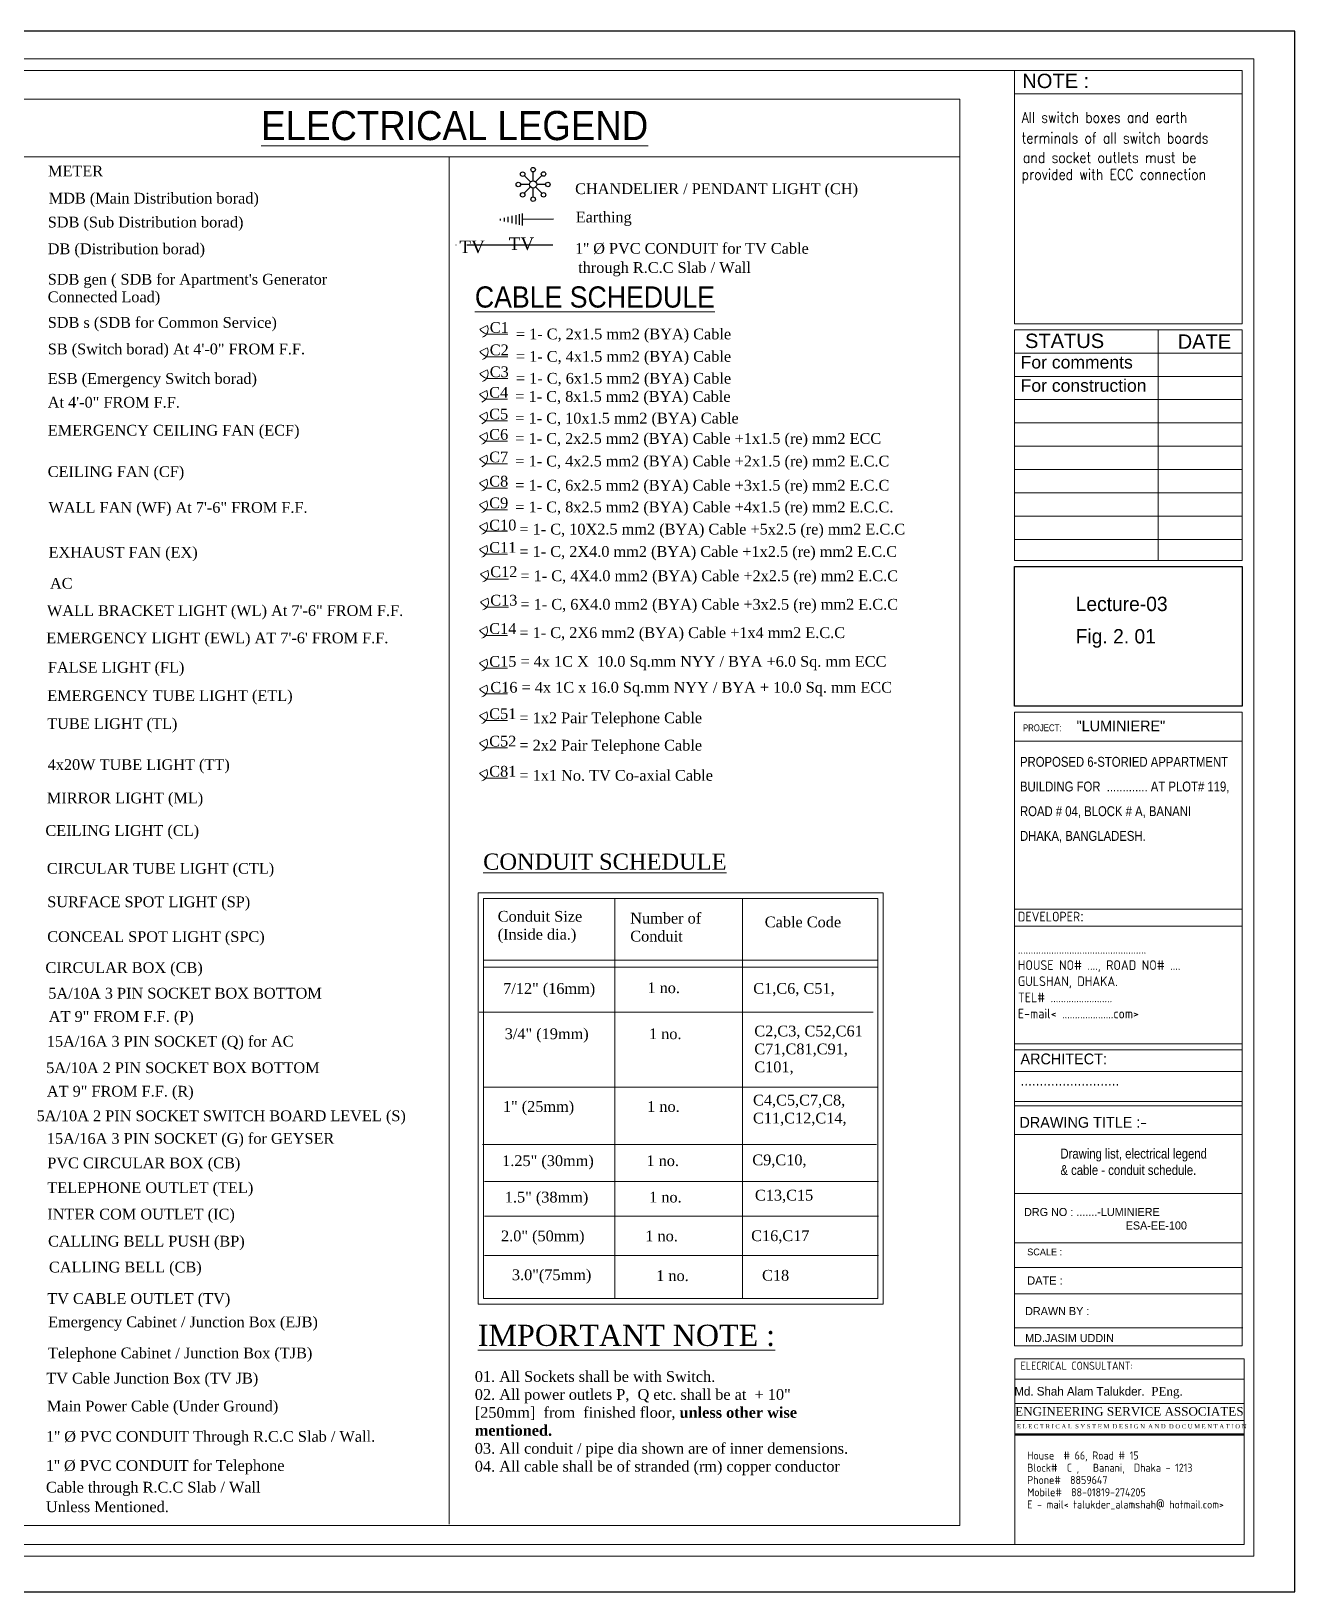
# Model space of a CAD drawing. Header units: inches. Extents: x -1190 to 31, y -561 to 308.
# Drawn here: x -673 to 31, y -561 to 308 of the extents above; entities that cross this region are included whole.
import ezdxf

# ---------------------------------------------------------------- set-up
doc = ezdxf.new("R2010")
doc.units = ezdxf.units.IN
doc.header["$MEASUREMENT"] = 0
doc.linetypes.add('ACAD_ISO04W100', pattern=[30, 24, -3, 0, -3])
for name, color, linetype, lineweight in [('E. Fixture', 6, 'Continuous', 25), ('ETEXT', 152, 'Continuous', 15), ('L-TXT', 4, 'Continuous', 13), ('TITLE', 172, 'Continuous', 15)]:
    doc.layers.add(name, color=color, linetype=linetype, lineweight=lineweight)
doc.layers.add('ELEVATION', color=7, linetype='Continuous')
doc.styles.add('24IN', font='isocp.shx', dxfattribs={"height": 24})
doc.styles.add('AR', font='arial.ttf')
doc.styles.add('COMIC SANS', font='comic.ttf')
doc.styles.add('JASIM', font='times.ttf')
doc.styles.get("Standard").update_dxf_attribs({"font": 'CENTURY.TTF'})
doc.styles.add('SX', font='simplex.shx')
doc.styles.add('TITEL', font='times.ttf', dxfattribs={"height": 0.5})

# ---------------------------------------------------------------- blocks, each defined once
blk = doc.blocks.new('2635')
at = {"layer": 'E. Fixture'}
for p, q in [((1426.94, -4198.39), (1424.29, -4195.74)), ((1428, -4197.95), (1428, -4194.2)), ((1429.06, -4198.39), (1431.71, -4195.74)), ((1426.5, -4199.45), (1422.76, -4199.45)), ((1424.3, -4203.16), (1426.94, -4200.51)), ((1428, -4204.69), (1428, -4200.95)), ((1431.71, -4203.16), (1429.06, -4200.51)), ((1433.25, -4199.45), (1429.5, -4199.45))]:
    blk.add_line(p, q, dxfattribs=at)
for centre, radius in [((1423.62, -4195.17), 0.938), ((1428, -4199.45), 1.5), ((1428, -4193.26), 0.938), ((1432.37, -4195.08), 0.938), ((1421.82, -4199.45), 0.938), ((1423.63, -4203.82), 0.938), ((1432.37, -4203.82), 0.938), ((1434.18, -4199.45), 0.938), ((1428, -4205.63), 0.938)]:
    blk.add_circle(centre, radius, dxfattribs=at)
blk = doc.blocks.new('E2')
at = {"layer": 'E. Fixture', "color": 252}
for p, q in [((27088.36, -4054.58), (27088.38, -4058.35)), ((27089.79, -4054.24), (27089.82, -4058.68)), ((27091.05, -4053.93), (27091.08, -4058.96)), ((27081.9, -4056.14), (27081.9, -4056.89)), ((27083.51, -4055.75), (27083.52, -4057.26)), ((27085.13, -4055.36), (27085.14, -4057.62)), ((27086.74, -4054.97), (27086.76, -4057.99)), ((27104.1, -4056.35), (27091.06, -4056.45))]:
    blk.add_line(p, q, dxfattribs=at)

msp = doc.modelspace()

# ---------------------------------------------------------------- linework, layer by layer
at = {"layer": 'DEFPOINTS', "color": 18, "ltscale": 0.5, "true_color": 0x000000}
msp.add_lwpolyline([(-1190.45, -561.12), (30.96, -561.12), (30.96, 308.11), (-1190.45, 308.11)], close=True, dxfattribs=at)
at = {"layer": 'E. Fixture', "color": 18, "linetype": 'ACAD_ISO04W100', "ltscale": 2, "true_color": 0x000000}
msp.add_line((-382.17, 189), (-439.31, 189), dxfattribs=at)
at = {"layer": 'ELEVATION', "color": 18, "linetype": 'Continuous', "ltscale": 0.5, "true_color": 0x000000}
msp.add_lwpolyline([(1.59, 9.87), (1.59, -67.9), (-125.23, -67.9), (-125.23, 9.87), (1.59, 9.87)], dxfattribs=at)
at = {"layer": 'ETEXT', "color": 18, "true_color": 0x000000}
for p, q in [((-422.87, 142.12), (-418.78, 144.17)), ((-419.28, 139.3), (-407.23, 139.3)), ((-422.87, 129.64), (-418.78, 131.69)), ((-419.28, 126.82), (-407.23, 126.82)), ((-422.87, 117.43), (-418.78, 119.48)), ((-419.28, 114.61), (-407.23, 114.61)), ((-423.17, 105.97), (-419.08, 108.01)), ((-423.17, 93.9), (-419.08, 95.95)), ((-419.58, 103.14), (-407.53, 103.14)), ((-419.58, 91.08), (-407.53, 91.08)), ((-423.17, 82.57), (-419.08, 84.62)), ((-419.58, 79.75), (-407.53, 79.75)), ((-423.17, 69.99), (-419.08, 72.03)), ((-419.58, 67.16), (-407.53, 67.16)), ((-423.17, 56.51), (-419.08, 58.55)), ((-419.58, 53.68), (-407.53, 53.68)), ((-423.17, 44.4), (-419.08, 46.45)), ((-419.58, 41.58), (-407.53, 41.58)), ((-423.17, 32.37), (-419.08, 34.42)), ((-419.58, 29.55), (-407.53, 29.55)), ((-423.17, 19.6), (-419.08, 21.64)), ((-419.58, 16.77), (-407.53, 16.77)), ((-422.6, 5.78), (-418.51, 7.82)), ((-419.01, 2.95), (-406.96, 2.95)), ((-422.6, -9.81), (-418.51, -7.76)), ((-419.01, -12.63), (-406.96, -12.63)), ((-423.17, -25.6), (-419.08, -23.55)), ((-419.58, -28.42), (-407.53, -28.42)), ((-423.17, -43.79), (-419.08, -41.75)), ((-419.58, -46.62), (-407.53, -46.62)), ((-423.17, -58.2), (-419.08, -56.15)), ((-419.58, -61.02), (-407.53, -61.02)), ((-423.17, -73.02), (-419.08, -70.97)), ((-419.58, -75.84), (-407.53, -75.84)), ((-423.17, -88.29), (-419.08, -86.24)), ((-419.58, -91.11), (-407.53, -91.11)), ((-423.17, -105.08), (-419.08, -103.03)), ((-419.58, -107.9), (-407.53, -107.9))]:
    msp.add_line(p, q, dxfattribs=at)
for centre, radius, start, end in [((-413.78, 150), 12.03, 220.89218, 242.80254), ((-423.02, 142.14), 4.7, 288.72244, 25.57869), ((-423.02, 129.66), 4.7, 288.72244, 25.57869), ((-413.78, 137.52), 12.03, 220.89218, 242.80254), ((-413.78, 125.31), 12.03, 220.89218, 242.80254), ((-423.02, 117.45), 4.7, 288.72244, 25.57869), ((-414.08, 113.84), 12.03, 220.89218, 242.80254), ((-423.32, 105.99), 4.7, 288.72244, 25.57869), ((-423.32, 93.92), 4.7, 288.72244, 25.57869), ((-414.08, 101.78), 12.03, 220.89218, 242.80254), ((-414.08, 90.45), 12.03, 220.89218, 242.80254), ((-423.32, 82.59), 4.7, 288.72244, 25.57869), ((-414.08, 77.86), 12.03, 220.89218, 242.80254), ((-423.32, 70.01), 4.7, 288.72244, 25.57869), ((-414.08, 64.38), 12.03, 220.89218, 242.80254), ((-423.32, 56.53), 4.7, 288.72244, 25.57869), ((-414.08, 52.28), 12.03, 220.89218, 242.80254), ((-423.32, 44.42), 4.7, 288.72244, 25.57869), ((-414.08, 40.25), 12.03, 220.89218, 242.80254), ((-423.32, 32.39), 4.7, 288.72244, 25.57869), ((-414.08, 27.47), 12.03, 220.89218, 242.80254), ((-423.32, 19.62), 4.7, 288.72244, 25.57869), ((-413.51, 13.65), 12.03, 220.89218, 242.80254), ((-422.75, 5.8), 4.7, 288.72244, 25.57869), ((-422.75, -9.79), 4.7, 288.72244, 25.57869), ((-413.51, -1.93), 12.03, 220.89218, 242.80254), ((-414.08, -17.72), 12.03, 220.89218, 242.80254), ((-423.32, -25.58), 4.7, 288.72244, 25.57869), ((-423.32, -43.78), 4.7, 288.72244, 25.57869), ((-414.08, -35.92), 12.03, 220.89218, 242.80254), ((-414.08, -50.32), 12.03, 220.89218, 242.80254), ((-423.32, -58.18), 4.7, 288.72244, 25.57869), ((-414.08, -65.14), 12.03, 220.89218, 242.80254), ((-423.32, -73), 4.7, 288.72244, 25.57869), ((-423.32, -88.27), 4.7, 288.72244, 25.57869), ((-414.08, -80.41), 12.03, 220.89218, 242.80254), ((-423.32, -105.06), 4.7, 288.72244, 25.57869), ((-414.08, -97.2), 12.03, 220.89218, 242.80254)]:
    msp.add_arc(centre, radius, start, end, dxfattribs=at)
at = {"layer": 'L-TXT', "color": 18, "true_color": 0x000000}
for p, q in [((-1140.12, 238.11), (-155.5, 238.11)), ((-439.96, 238.11), (-439.96, -523.47)), ((-347.77, -174.88), (-347.77, -397.83)), ((-276.66, -174.88), (-276.66, -397.83)), ((-420.78, -209.39), (-201.29, -209.39)), ((-420.78, -213.14), (-201.29, -213.14)), ((-423.37, -238.33), (-203.88, -238.33)), ((-420.78, -280.11), (-201.29, -280.11)), ((-421.44, -312.03), (-201.95, -312.03)), ((-420.3, -332.64), (-200.81, -332.64)), ((-420.3, -351.85), (-200.81, -351.85)), ((-420.3, -373.86), (-200.81, -373.86))]:
    msp.add_line(p, q, dxfattribs=at)
for points in [[(-155.5, 270.2), (-1140.12, 270.2), (-1140.12, -524.25), (-155.5, -524.25)], [(-423.78, -171.88), (-198.29, -171.88), (-198.29, -400.83), (-423.78, -400.83)], [(-420.78, -174.88), (-201.29, -174.88), (-201.29, -397.83), (-420.78, -397.83)]]:
    msp.add_lwpolyline(points, close=True, dxfattribs=at)
at = {"layer": 'TITLE', "color": 18, "linetype": 'ByBlock', "true_color": 0x000000}
for p, q in [((-125.23, 273.26), (1.59, 273.26)), ((-45.07, 141.83), (-45.07, 13.24)), ((-125.23, 128.85), (1.59, 128.85)), ((-125.23, 115.87), (1.59, 115.87)), ((-125.23, 102.89), (1.59, 102.89)), ((-125.23, 89.91), (1.59, 89.91)), ((-125.23, 76.93), (1.59, 76.93)), ((-125.23, 63.95), (1.59, 63.95)), ((-125.23, 50.97), (1.59, 50.97)), ((-125.23, 37.99), (1.59, 37.99)), ((-125.23, 25.01), (1.59, 25.01)), ((-125.23, -87.32), (1.59, -87.32)), ((-125.23, -190.3), (1.59, -190.3)), ((-125.23, -271.24), (1.59, -271.24)), ((-125.23, -290.36), (1.59, -290.36)), ((-125.23, -306.41), (1.59, -306.41)), ((-125.23, -339.2), (1.59, -339.2)), ((-125.23, -366.7), (1.59, -366.7)), ((-125.23, -380.45), (1.59, -380.45)), ((-125.23, -380.45), (-28.87, -380.45)), ((-96.21, -395.12), (1.59, -395.12)), ((-124.82, -414.14), (1.99, -414.14)), ((-124.93, -442.75), (2.79, -442.75)), ((-124.93, -456.25), (2.79, -456.25))]:
    msp.add_line(p, q, dxfattribs=at)
at = {"layer": 'TITLE', "color": 18, "true_color": 0x000000}
for p, q in [((-124.93, -456.25), (2.79, -456.25)), ((-124.93, -456.25), (2.79, -456.25)), ((-124.93, -456.25), (2.79, -456.25)), ((-124.53, -456.25), (2.79, -456.25)), ((-124.93, -465.63), (2.79, -465.63)), ((-124.93, -465.63), (2.79, -465.63)), ((-124.93, -473.19), (2.79, -473.19)), ((-124.93, -473.19), (2.79, -473.19)), ((-124.93, -473.65), (2.79, -473.65)), ((-124.93, -473.88), (2.79, -473.88))]:
    msp.add_line(p, q, dxfattribs=at)
at = {"layer": 'TITLE', "color": 18, "linetype": 'ByBlock', "true_color": 0x000000}
for points in [[(-1172.12, 292.73), (8.08, 292.73), (8.08, -541.33), (-1172.12, -541.33)], [(1.59, 141.83), (1.59, 13.24), (-125.23, 13.24), (-125.23, 141.83)], [(1.59, -395.12), (-125.23, -395.12), (-125.23, -71.27), (1.59, -71.27)], [(1.59, -180.84), (1.59, -255.93), (-125.23, -255.93), (-125.23, -180.84)], [(1.59, -259.19), (1.59, -288.1), (-125.23, -288.1), (-125.23, -259.19)], [(1.59, -424.18), (1.59, -395.12), (-125.23, -395.12), (-125.23, -424.18)]]:
    msp.add_lwpolyline(points, close=True, dxfattribs=at)
for points in [[(1.59, 286.24), (-1165.63, 286.24), (-1165.63, -534.84), (2.79, -534.84), (2.79, -431.36), (-124.93, -431.36), (-124.93, -534.44)], [(-125.23, 286.24), (-125.23, 145.21), (1.59, 145.21), (1.59, 286.24)]]:
    msp.add_lwpolyline(points, dxfattribs=at)

# ---------------------------------------------------------------- block references
at = {"layer": 'E. Fixture', "color": 18, "true_color": 0x000000, "xscale": 1.33344560569094, "yscale": 1.333445605687302, "zscale": 1.333445605689528}
msp.add_blockref('2635', (-2297.4, 5822.5), dxfattribs=at)
at = {"layer": 'E. Fixture', "color": 18, "true_color": 0x000000, "xscale": 1.333445605692737, "yscale": 1.333445605687302, "zscale": 1.333445605689528, "rotation": 359.9632155532287}
msp.add_blockref('E2', (-36520.32, 5635.47), dxfattribs=at)

# ---------------------------------------------------------------- texts
at = {"layer": 'ETEXT', "color": 18, "true_color": 0x000000}
for s, height, style, width, p in [('%%UELECTRICAL LEGEND', 16.2422, 'AR', 0.9, (-544.71, 247.44)), ('All switch boxes and earth  ', 6, 'SX', 0.85, (-121.15, 257.1)), ('terminals of all switch boards', 6, 'SX', 0.85, (-121.15, 245.64)), ('and socket outlets must be ', 6, 'SX', 0.85, (-120.45, 234.73)), ('provided with ECC connection', 6, 'SX', 0.85, (-121.15, 225.36)), ('%%UCABLE SCHEDULE', 11.8125, 'AR', 0.9, (-425.67, 154.17))]:
    msp.add_text(s, height=height, dxfattribs=dict(at, style=style, width=width)).set_placement(p)
for s, height, p in [('METER', 6, (-663.4, 227.23)), ('MDB (Main Distribution borad)', 6, (-663.02, 212.12)), ('CHANDELIER / PENDANT LIGHT (CH)', 6, (-369.84, 217.37)), ('SDB (Sub Distribution borad)', 6, (-663.56, 198.79)), ('Earthing', 6, (-369.51, 201.59)), ('TV', 7, (-434.25, 184.5)), ('TV', 7, (-406.77, 186.22)), ('DB (Distribution borad)', 6, (-663.56, 183.92)), ("1'' %%C PVC CONDUIT for TV Cable", 6, (-369.85, 184.16)), ('through R.C.C Slab / Wall ', 6, (-368.15, 173.49)), ("SDB gen ( SDB for Apartment's Generator ", 6, (-663.56, 166.95)), ('Connected Load)', 6, (-663.56, 157.15)), ('SDB s (SDB for Common Service)', 6, (-663.56, 142.9)), ('C1', 6, (-417.38, 140.1)), ('= 1- C, 2x1.5 mm2 (BYA) Cable', 6, (-402.85, 136.47)), ('SB (Switch borad) At 4\'-0" FROM F.F.', 6, (-663.56, 128.12)), ('C2', 6, (-417.38, 127.62)), ('= 1- C, 4x1.5 mm2 (BYA) Cable', 6, (-402.85, 123.99)), ('ESB (Emergency Switch borad) ', 6, (-663.56, 111.66)), ('C3', 6, (-417.38, 115.41)), ('= 1- C, 6x1.5 mm2 (BYA) Cable', 6, (-402.85, 111.78)), ('At 4\'-0" FROM F.F.', 6, (-663.56, 98.44)), ('C4', 6, (-417.68, 103.95)), ('= 1- C, 8x1.5 mm2 (BYA) Cable', 6, (-403.15, 101.67)), ('C5', 6, (-417.68, 91.88)), ('= 1- C, 10x1.5 mm2 (BYA) Cable', 6, (-403.15, 89.6)), ('EMERGENCY CEILING FAN (ECF)', 6, (-663.56, 82.85)), ('C6', 6, (-417.68, 80.55)), ('= 1- C, 2x2.5 mm2 (BYA) Cable +1x1.5 (re) mm2 ECC', 6, (-403.15, 78.28)), ('C7', 6, (-417.68, 67.97)), ('= 1- C, 4x2.5 mm2 (BYA) Cable +2x1.5 (re) mm2 E.C.C', 6, (-403.15, 65.69)), ('CEILING FAN (CF)', 6, (-663.56, 59.81)), ('C8', 6, (-417.68, 54.49)), ('= 1- C, 6x2.5 mm2 (BYA) Cable +3x1.5 (re) mm2 E.C.C', 6, (-403.15, 52.21)), ('WALL FAN (WF) At 7\'-6" FROM F.F.', 6, (-663.14, 39.85)), ('C9', 6, (-417.68, 42.39)), ('= 1- C, 8x2.5 mm2 (BYA) Cable +4x1.5 (re) mm2 E.C.C.', 6, (-403.15, 40.11)), ('C10', 6, (-417.68, 30.06)), (' = 1- C, 10X2.5 mm2 (BYA) Cable +5x2.5 (re) mm2 E.C.C', 6, (-403.15, 27.78)), ('EXHAUST FAN (EX)', 6, (-663.11, 14.89)), ('C11', 6, (-417.68, 17.58)), (' = 1- C, 2X4.0 mm2 (BYA) Cable +1x2.5 (re) mm2 E.C.C', 6, (-403.15, 15.3)), ('C12', 6, (-417.11, 4.06)), ('AC', 6, (-662.31, -2.41)), (' = 1- C, 4X4.0 mm2 (BYA) Cable +2x2.5 (re) mm2 E.C.C', 6, (-402.58, 1.78)), ('C13', 6, (-417.11, -11.82)), (' = 1- C, 6X4.0 mm2 (BYA) Cable +3x2.5 (re) mm2 E.C.C', 6, (-402.58, -14.1)), ('WALL BRACKET LIGHT (WL) At 7\'-6" FROM F.F.', 6, (-664, -17.6)), ('C14', 6, (-417.68, -27.61)), (' = 1- C, 2X6 mm2 (BYA) Cable +1x4 mm2 E.C.C', 6, (-403.15, -29.89)), ("EMERGENCY LIGHT (EWL) AT 7'-6' FROM F.F.", 6, (-664.41, -32.82)), ('FALSE LIGHT (FL)', 6, (-663.47, -49.16)), ('C15 = 4x 1C X  10.0 Sq.mm NYY / BYA +6.0 Sq. mm ECC', 6, (-417.66, -45.89)), ('EMERGENCY TUBE LIGHT (ETL)', 6, (-663.84, -64.94)), ('C16 = 4x 1C x 16.0 Sq.mm NYY / BYA + 10.0 Sq. mm ECC ', 6, (-417.05, -60.33)), ('C51', 6, (-417.68, -75.04)), ('TUBE LIGHT (TL)', 6, (-663.84, -80.57)), (' = 1x2 Pair Telephone Cable', 6, (-403.15, -77.32)), ('C52', 6, (-417.68, -90.3)), (' = 2x2 Pair Telephone Cable', 6, (-403.15, -92.58)), ('4x20W TUBE LIGHT (TT)', 6, (-663.61, -103.39)), ('C81', 6, (-417.68, -107.1)), (' = 1x1 No. TV Co-axial Cable', 6, (-403.15, -109.38)), ('MIRROR LIGHT (ML)', 6, (-664.06, -121.98)), ('CEILING LIGHT (CL)', 6, (-664.84, -140.1)), ('CIRCULAR TUBE LIGHT (CTL)', 6, (-664.06, -161.18)), ('SURFACE SPOT LIGHT (SP)', 6, (-663.83, -179.8)), ('CONCEAL SPOT LIGHT (SPC)', 6, (-663.83, -199.2)), ('CIRCULAR BOX (CB)', 6, (-664.84, -216.45)), ('5A/10A 3 PIN SOCKET BOX BOTTOM', 6, (-663.25, -230.72)), ('AT 9" FROM F.F. (P)', 6, (-662.98, -243.69)), ('15A/16A 3 PIN SOCKET (Q) for AC', 6, (-664.08, -257.49)), ('5A/10A 2 PIN SOCKET BOX BOTTOM', 6, (-664.43, -272.21)), ('AT 9" FROM F.F. (R)', 6, (-664.05, -285.3)), ('5A/10A 2 PIN SOCKET SWITCH BOARD LEVEL (S)', 6, (-669.79, -298.99)), ('15A/16A 3 PIN SOCKET (G) for GEYSER', 6, (-664.08, -311.59)), ('PVC CIRCULAR BOX (CB)', 6, (-663.82, -325.25)), ('TELEPHONE OUTLET (TEL)', 6, (-663.82, -339.02)), ('INTER COM OUTLET (IC)', 6, (-663.82, -353.75)), ('CALLING BELL PUSH (BP)', 6, (-663.36, -368.83)), ('CALLING BELL (CB)', 6, (-662.89, -383.25)), ('TV CABLE OUTLET (TV)', 6, (-663.82, -400.79)), ('Emergency Cabinet / Junction Box (EJB)', 6, (-663.36, -413.8)), ('Telephone Cabinet / Junction Box (TJB)', 6, (-663.44, -431.1)), ('TV Cable Junction Box (TV JB)', 6, (-664.36, -445.14)), ('Main Power Cable (Under Ground)', 6, (-664.02, -460.68)), ("1'' %%C PVC CONDUIT Through R.C.C Slab / Wall.", 6, (-664.46, -477.58)), ("1'' %%C PVC CONDUIT for Telephone", 6, (-664.57, -493.79)), ('Cable through R.C.C Slab / Wall ', 6, (-664.57, -505.86)), ('Unless Mentioned.', 6, (-664.57, -516.77))]:
    msp.add_text(s, height=height, dxfattribs=at).set_placement(p)
at = {"layer": 'ETEXT', "color": 18, "true_color": 0x000000, "style": 'JASIM'}
for s, height, p in [('%%UCONDUIT SCHEDULE', 9, (-421.07, -158.94)), ('%%UIMPORTANT NOTE :', 11.8125, (-424.01, -424.17))]:
    msp.add_text(s, height=height, dxfattribs=at).set_placement(p)
at = {"layer": 'ETEXT', "color": 18, "true_color": 0x000000, "char_height": 6, "attachment_point": 1, "style": 'JASIM'}
for s, insert, width in [('Conduit Size\\P(Inside dia.)', (-412.96, -181.88), 151.2116), ('Number of \\PConduit ', (-339.14, -182.93), 151.2116), ('Cable Code', (-264.23, -185.03), 151.2116), ('7/12" (16mm)', (-409.93, -222.09), 232.1412), ('1 no.', (-329.58, -221.68), 232.1412), ('C1,C6, C51,', (-270.63, -222.04), 232.1412), ('3/4" (19mm)', (-409.05, -247.31), 232.1412), ('1 no.', (-328.7, -247.31), 232.1412), ('C2,C3, C52,C61\\PC71,C81,C91, \\PC101,', (-270.05, -245.77), 232.1412), ('C4,C5,C7,C8,\\PC11,C12,C14,', (-270.77, -284.24), 232.1412), ('1" (25mm)', (-410.07, -287.81), 232.1412), ('1 no.', (-329.72, -287.81), 232.1412), ('1.25" (30mm)', (-410.47, -318), 232.1412), ('1 no.', (-330.11, -318), 232.1412), ('C9,C10,', (-271.16, -317.57), 232.1412), ('1.5" (38mm)', (-408.99, -338.28), 232.1412), ('1 no.', (-328.64, -338.28), 232.1412), ('C13,C15', (-269.69, -337.21), 232.1412), ('2.0" (50mm)', (-411.1, -359.92), 232.1412), ('1 no.', (-330.74, -359.92), 232.1412), ('C16,C17', (-271.79, -359.79), 232.1412), ('3.0"(75mm)', (-405.04, -381.55), 232.1412), ('1 no.', (-324.68, -382.03), 232.1412), ('C18', (-265.73, -381.85), 232.1412), ('01. All Sockets shall be with Switch. \\P02. All power outlets P,  Q etc. shall be at  + 10" [250mm]  from  finished floor, {\\fTimes New Roman|b1|i0|c0|p18;unless other wise mentioned.}       \\P03. All conduit / pipe dia shown are of inner demensions.\\P04. All cable shall be of stranded (rm) copper conductor', (-425.71, -438.21), 209.1667)]:
    msp.add_mtext(s, dxfattribs=dict(at, insert=insert, width=width))
at = {"layer": 'ETEXT', "color": 18, "true_color": 0x000000, "insert": (-99.56, -314.3), "char_height": 5.5, "attachment_point": 1, "style": 'SX'}
msp.add_mtext('{\\fARIAL NARROW|b0|i0|c0|p34;Drawing list, electrical legend \\P& cable - conduit schedule.}', dxfattribs=at)
at = {"layer": 'TITLE', "color": 18, "lineweight": 13, "true_color": 0x000000, "style": 'COMIC SANS'}
for s, p in [('Lecture-03', (-91.04, -14.87)), ('Fig. 2. 01', (-91.04, -32.91))]:
    msp.add_text(s, height=8, dxfattribs=at).set_placement(p)
at = {"layer": 'TITLE', "color": 18, "true_color": 0x000000}
for s, height, style, p in [('"LUMINIERE"', 6, 'COMIC SANS', (-90.59, -81.85)), ('ENGINEERING SERVICE ASSOCIATES', 4.8114, 'TITEL', (-124.75, -463.04)), ('E L E C T R I C A L  S Y S T E M  D E S I G N  A N D  D O C U M E N T A T I O N', 2.3965, 'TITEL', (-123.79, -470.15))]:
    msp.add_text(s, height=height, dxfattribs=dict(at, style=style)).set_placement(p)
at = {"layer": 'TITLE', "color": 18, "true_color": 0x000000, "attachment_point": 1}
for s, insert, char_height, style in [('{\\fArial|b0|i0|c0|p34;NOTE :}', (-120.79, 284.43), 8, '24IN'), ('{\\fArial|b0|i0|c0|p34;STATUS}', (-119.29, 139.65), 8, '24IN'), ('{\\fArial|b0|i0|c0|p34;DATE}', (-34.26, 139.24), 8, '24IN'), ('{\\fArial|b0|i0|c0|p34;For comments}', (-121.73, 127.24), 7, '24IN'), ('{\\fArial|b0|i0|c0|p34;For construction}', (-121.73, 114.26), 7, '24IN'), ('{\\fTechnicLite|b0|i0|c2|p2;PROJECT:}', (-120.42, -77.99), 3.7904, '24IN'), ('{\\C3;DEVELOPER\\fFutura Lt BT|b0|i0|c0|p34;: \\P\\P\\Fisocp.shx|c0;\\C4;..................................................\\Fisocp.shx|c1;\\P}HOUSE NO# ...., ROAD NO# ....\\PGULSHAN, DHAKA.\\PTEL# ........................\\PE-mail< ....................com>', (-123.26, -182.35), 5.4, '24IN'), ('{\\fFutura Lt BT|b0|i0|c0|p34;\\C3;ARCHITECT:\\H1.333x;\\C154; \\P\\Fisocp.shx|c0;..........................}', (-121.8, -261.31), 6, '24IN'), ('{\\fFutura Lt BT|b0|i0|c0|p34;\\C3;DRAWING TITLE :\\Fisocp.shx;-}', (-122.37, -296.65), 6, '24IN'), ('{\\fFutura Lt BT|b0|i0|c0|p34;\\C3;DRG NO :\\C154; .......-LUMINIERE} \\P                      {\\fFutura Lt BT|b0|i0|c0|p34;ESA-EE-100}', (-119.82, -347.34), 4.5, '24IN'), ('{\\fFutura Lt BT|b0|i0|c0|p34;\\C3;SCALE :}', (-118.06, -369.94), 3.7904, '24IN'), ('{\\fFutura Lt BT|b0|i0|c0|p34;\\C3;DATE :}', (-118.06, -385.46), 4.58, '24IN'), ('{\\fFUTURA LT BT|b0|i0|c0|p34;\\C3;DRAWN BY :\\P\\P\\C154;MD.JASIM UDDIN}', (-119.23, -402.53), 4.5, '24IN'), ('{\\C3;ELECRICAL CONSULTANT:}', (-121.73, -432.97), 4.5, '24IN'), ('{\\fFUTURA LT BT|b0|i0|c0|p34; Md. Shah Alam Talukder}.  PEng.', (-127.04, -447.03), 4.8114, 'TITEL')]:
    msp.add_mtext(s, dxfattribs=dict(at, insert=insert, char_height=char_height, style=style))
at = {"layer": 'TITLE', "color": 18, "true_color": 0x000000, "attachment_point": 1, "style": '24IN'}
for s, insert, char_height, line_spacing_factor in [('{\\fArial Narrow|b0|i0|c0|p34;PROPOSED 6-STORIED APPARTMENT \\PBUILDING FOR  ............. AT PLOT# 119, \\PROAD # 04, BLOCK # A, BANANI \\PDHAKA, BANGLADESH.}', (-122.07, -96.09), 5.5, 1.5), ('{\\Fisocp3.shx|c1;House  \\Fisocp3.shx|c0;# 66, Road # 15}\\P{\\Fisocp3.shx|c1;Block}#{\\Fisocp3.shx|c1;  }C{\\Fisocp3.shx|c1; ,   Banani,  Dhaka - 1213\\PPhone}#{\\Fisocp3.shx|c1;  }8859647\\PMobile#  88-01819-274205\\P{\\Fisocp3.shx|c1;E - mail}<{\\Fisocp3.shx|c1; }talukder_alamshah@ hotmail.com>', (-118.05, -482.96), 4.5, 0.909184)]:
    msp.add_mtext(s, dxfattribs=dict(at, insert=insert, char_height=char_height, line_spacing_factor=line_spacing_factor))

doc.saveas('drawing.dxf')
